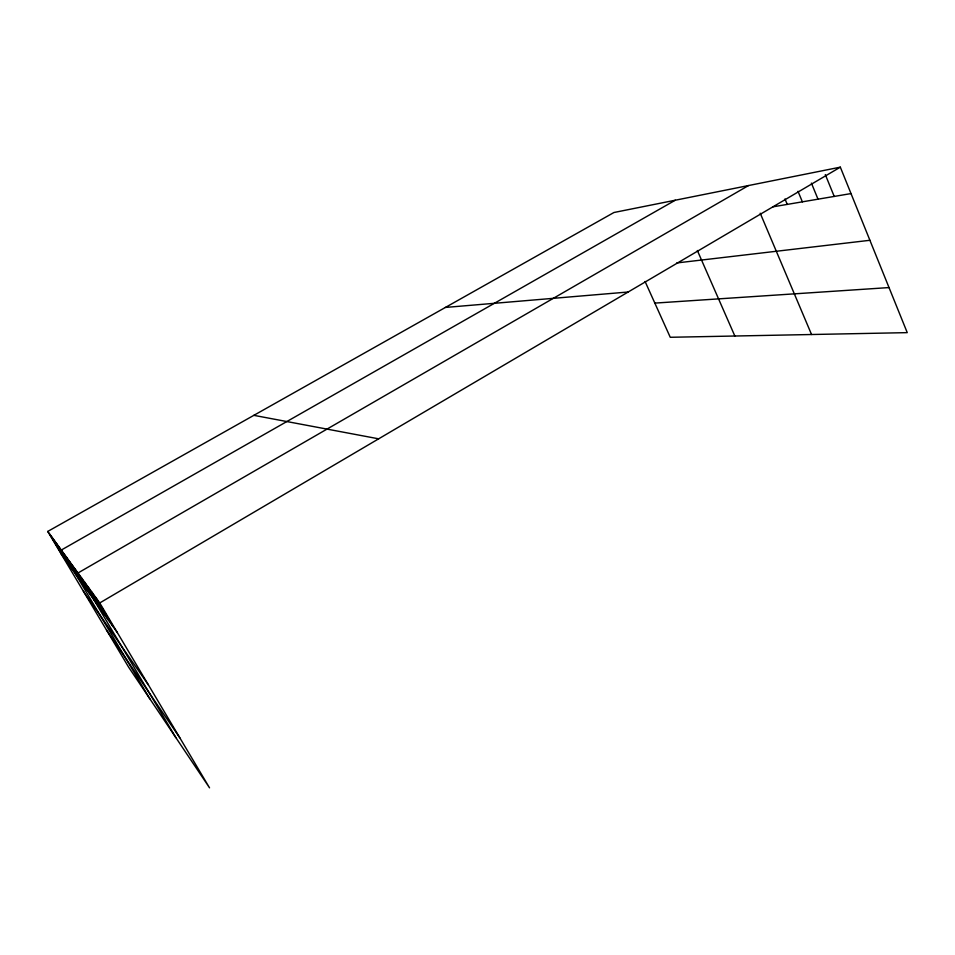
<?xml version="1.0" encoding="UTF-8"?>
<svg xmlns="http://www.w3.org/2000/svg" width="955" height="955" viewBox="0 0 955 955"><rect width="100%" height="100%" fill="white"/><g stroke="black" fill="none" stroke-linecap="round" stroke-linejoin="round"><path stroke-width="1.43" d="M840.328 167.161L613.958 212.499L47.75 531.434L99.738 602.951L840.328 167.161L907.25 332.638L670.255 337.282L645.079 281.474M748.505 185.556L77.964 573L175.839 737.582M675.304 200.216L61.287 550.056L149.816 698.774M772.655 206.877L851.012 193.579M676.773 262.947L869.91 240.29M445.4 307.438L628.151 292.015M654.832 303.105L889.021 287.574M253.851 415.341L378.658 438.823M60.607 553.005L117.37 632.628M83.383 591.24L148.455 684.986M106.483 630.014L179.779 737.738M63.83 553.542L78.179 577.656M58.84 546.69L72.735 570.016M56.476 543.431L70.145 566.387M54.184 540.291L67.638 562.877M51.976 537.247L65.227 559.487M49.827 534.287L62.875 556.192M47.75 531.434L128.555 667.056L209.539 787.839L99.738 602.951M95.715 597.4L112.977 626.468M91.859 592.1L108.775 620.571M88.158 587.027L104.752 614.925M84.625 582.156L100.884 609.505M81.235 577.489L97.183 604.312M74.932 568.81L90.295 594.667M71.995 564.787L87.096 590.178M69.178 560.907L84.016 585.857M66.456 557.159L81.044 581.679M697.353 250.508L734.849 336.017M760.216 213.216L811.547 334.513M784.974 198.938L787.254 204.394M798.01 191.31L802.367 201.827M811.404 183.109L818.005 199.177M825.311 174.598L834.216 196.432"/></g></svg>
